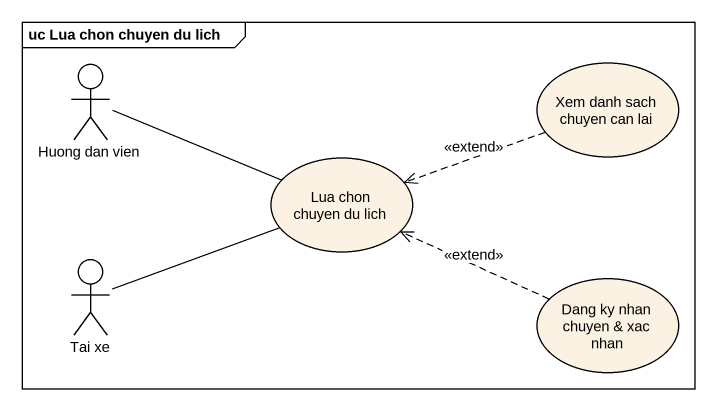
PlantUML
@startuml
mainframe uc Lua chon chuyen du lich
actor "Huong dan vien" as Huong_dan_vien
usecase "Xem danh sach chuyen can lai" as Xem_danh_sach_chuyen_can_lai
usecase "Lua chon chuyen du lich" as Lua_chon_chuyen_du_lich
actor "Tai xe" as Tai_xe
usecase "Dang ky nhan chuyen & xac nhan" as Dang_ky_nhan_chuyen_xac_nhan
Huong_dan_vien -right- Lua_chon_chuyen_du_lich
Xem_danh_sach_chuyen_can_lai .left.> Lua_chon_chuyen_du_lich : <<extend>>
Tai_xe -right- Lua_chon_chuyen_du_lich
Dang_ky_nhan_chuyen_xac_nhan .left.> Lua_chon_chuyen_du_lich : <<extend>>
@enduml
